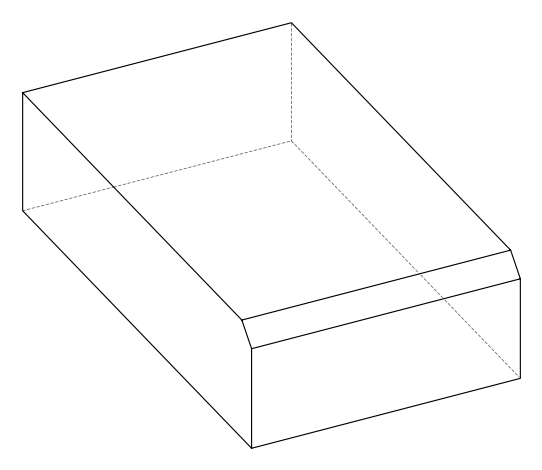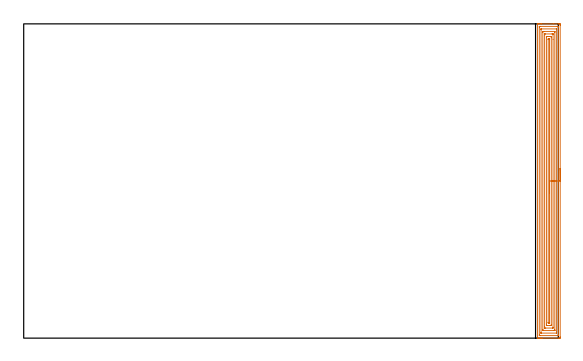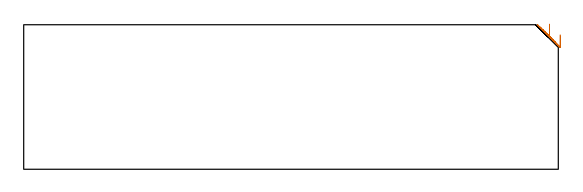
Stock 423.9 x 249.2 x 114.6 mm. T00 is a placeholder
(PLAN: 1 operations, 0 tool changes, 14.2 min)
(1 AREA_MILL | FG_CHAMFER_SURFACE | UGT0205_001 | 14.21 min | 40370 mm3)
(TOOL UGT0205_001 | Chamfer Mill 20 x 3 x 45 deg. | D20 FL50 Z2)
(OP 1 AREA_MILL)
G17 G21 G94 G90
T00 M6
G54
G17 G0 G90 X425.4 Y134.6 S1061 M3
G43 Z124.6 H0
Z106.6
G94 G1 Y134.562 Z105.728 F250.
Y134.448 Z104.864
Y134.259 Z104.012
Y133.997 Z103.18
Y133.663 Z102.374
Y133.26 Z101.6
Y132.792 Z100.864
Y132.26 Z100.172
Y131.671 Z99.529
Y131.028 Z98.94
Y130.336 Z98.409
Y129.6 Z97.94
Y128.826 Z97.537
Y128.02 Z97.203
Y127.188 Z96.941
Y126.336 Z96.752
Y125.472 Z96.638
Y124.6 Z96.6
Y0.935
X425.399 Y0.6 Z96.601
X425.394 Y0.049 Z96.604
X425.392 Y0.008 Z96.606
X424.844 Y0.003 Z97.153
X424.246 Y0. Z97.751
X411.22 Z110.775
X410.622 Z111.372
X410.041 Z111.956
X409.733 Z112.263
X409.152 Z112.845
X408.844 Z113.151
X408.23 Z113.769
X407.784 Z114.215
X407.436 Y0.007 Z114.555
X407.403 Y0.01 Z114.588
X407.4 Y0.154 Z114.6
Y249.046
X407.402 Y249.191 Z114.588
X407.438 Y249.2 Z114.553
X407.784 Z114.215
X408.23 Z113.77
X408.844 Z113.151
X410.041 Z111.956
X410.622 Z111.372
X419.956 Z102.042
X423.956 Z98.042
X424.247 Z97.751
X424.844 Y249.196 Z97.153
X425.391 Y249.192 Z96.606
X425.394 Y249.151 Z96.604
X425.399 Y248.6 Z96.601
X425.4 Y248.042 Z96.6
Y124.6
X423.986 Z98.014
X423.985 Y2.384 Z98.015
X423.984 Y2.356 Z98.016
X423.956 Y2.01 Z98.044
X423.449 Y2.001 Z98.551
X409.733 Y2. Z112.267
X409.226 Y2.002 Z112.774
X408.844 Y2.01 Z113.156
X408.816 Y2.384 Z113.184
X408.815 Y2.414 Z113.185
Y246.816
X408.816 Y246.844 Z113.184
X408.844 Y247.19 Z113.156
X409.351 Y247.199 Z112.649
X423.067 Y247.2 Z98.933
X423.574 Y247.199 Z98.426
X423.956 Y247.19 Z98.044
X423.984 Y246.816 Z98.016
X423.985 Y246.786 Z98.015
X423.986 Y124.6 Z98.014
X422.572 Z99.428
X422.571 Y4.666 Z99.429
X422.569 Y4.169 Z99.431
X422.567 Y4.07 Z99.433
X422.565 Y4.024 Z99.435
X422.558 Y4.01 Z99.442
X422.514 Y4.007 Z99.486
X422.345 Y4.001 Z99.655
X410.454 Z111.546
X410.342 Y4.003 Z111.658
X410.253 Y4.008 Z111.747
X410.234 Y4.011 Z111.766
X410.232 Y4.016 Z111.768
X410.23 Y4.037 Z111.77
X410.229 Y4.169 Z111.771
X410.228 Y4.564 Z111.772
X410.229 Y244.534 Z111.771
X410.23 Y245.031 Z111.77
X410.233 Y245.13 Z111.767
X410.235 Y245.176 Z111.765
X410.242 Y245.19 Z111.758
X410.287 Y245.193 Z111.713
X410.455 Y245.199 Z111.545
X422.346 Z99.654
X422.458 Y245.197 Z99.542
X422.547 Y245.192 Z99.453
X422.566 Y245.189 Z99.434
X422.568 Y245.184 Z99.432
X422.57 Y245.163 Z99.43
X422.571 Y245.031 Z99.429
Y244.636
X422.572 Y124.6 Z99.428
X421.157 Z100.843
Y6.845
X421.155 Y6.087 Z100.845
X421.153 Y6.035 Z100.847
X421.151 Y6.014 Z100.849
X421.135 Y6.01 Z100.865
X421.031 Y6.006 Z100.969
X420.821 Y6.002 Z101.179
X420.4 Y6. Z101.6
X411.961 Y6.001 Z110.039
X411.764 Y6.004 Z110.236
X411.667 Y6.008 Z110.333
X411.649 Y6.011 Z110.351
X411.647 Y6.025 Z110.353
X411.645 Y6.062 Z110.355
X411.643 Y6.713 Z110.357
Y6.845
Y242.355
X411.645 Y243.113 Z110.355
X411.647 Y243.165 Z110.353
X411.649 Y243.186 Z110.351
X411.665 Y243.19 Z110.335
X411.769 Y243.194 Z110.231
X411.979 Y243.198 Z110.021
X412.4 Y243.2 Z109.6
X420.839 Y243.199 Z101.161
X421.036 Y243.196 Z100.964
X421.133 Y243.192 Z100.867
X421.151 Y243.189 Z100.849
X421.153 Y243.175 Z100.847
X421.155 Y243.138 Z100.845
X421.157 Y242.487 Z100.843
Y242.355
Y124.6
X419.743 Z102.257
Y8.629
X419.742 Y8.397 Z102.258
X419.739 Y8.163 Z102.261
X419.736 Y8.017 Z102.264
X419.667 Y8.01 Z102.333
X419.511 Y8.005 Z102.489
X419.248 Y8.001 Z102.752
X413.915 Y8. Z108.085
X413.289 Y8.004 Z108.711
X413.081 Y8.008 Z108.919
X413.068 Y8.009 Z108.932
X413.064 Y8.036 Z108.936
X413.06 Y8.117 Z108.94
X413.058 Y8.241 Z108.942
X413.057 Y8.862 Z108.943
Y240.571
X413.058 Y240.803 Z108.942
X413.061 Y241.037 Z108.939
X413.064 Y241.183 Z108.936
X413.133 Y241.19 Z108.867
X413.289 Y241.195 Z108.711
X413.552 Y241.199 Z108.448
X418.885 Y241.2 Z103.115
X419.511 Y241.196 Z102.489
X419.719 Y241.192 Z102.281
X419.732 Y241.191 Z102.268
X419.736 Y241.164 Z102.264
X419.74 Y241.083 Z102.26
X419.742 Y240.959 Z102.258
X419.743 Y236.947 Z102.257
Y124.6
X418.329 Z103.671
X418.328 Y10.413 Z103.672
X418.326 Y10.114 Z103.674
X418.324 Y10.04 Z103.676
X418.322 Y10.012 Z103.678
X418.282 Y10.009 Z103.718
X418.143 Y10.002 Z103.857
X417.733 Y10.001 Z104.267
X417.256 Y10. Z104.744
X415.478 Z106.522
X415.067 Y10.001 Z106.933
X414.586 Y10.003 Z107.414
X414.493 Y10.01 Z107.507
X414.478 Y10.015 Z107.522
X414.476 Y10.045 Z107.524
X414.473 Y10.117 Z107.527
X414.472 Y10.413 Z107.528
X414.471 Y11.011 Z107.529
X414.472 Y238.787 Z107.528
X414.474 Y239.086 Z107.526
X414.476 Y239.159 Z107.524
X414.478 Y239.188 Z107.522
X414.518 Y239.191 Z107.482
X414.657 Y239.198 Z107.343
X415.067 Y239.199 Z106.933
X415.544 Y239.2 Z106.456
X417.322 Z104.678
X417.733 Y239.199 Z104.267
X418.214 Y239.197 Z103.786
X418.307 Y239.19 Z103.693
X418.322 Y239.185 Z103.678
X418.324 Y239.155 Z103.676
X418.327 Y239.083 Z103.673
X418.328 Y238.787 Z103.672
X418.329 Y238.189 Z103.671
Y124.6
X416.915 Z105.085
X416.914 Y12.197 Z105.086
Y12.128
X416.911 Y12.057 Z105.089
X416.908 Y12.017 Z105.092
X416.892 Y12.01 Z105.108
X416.844 Y12.008 Z105.156
X416.15 Y12.002 Z105.85
X415.956 Y12.007 Z106.044
X415.897 Y12.01 Z106.103
X415.89 Y12.127 Z106.11
X415.887 Y12.197 Z106.113
X415.886 Y12.267 Z106.114
Y237.003
Y237.072
X415.889 Y237.143 Z106.111
X415.892 Y237.183 Z106.108
X415.908 Y237.19 Z106.092
X415.956 Y237.192 Z106.044
X416.65 Y237.198 Z105.35
X416.844 Y237.193 Z105.156
X416.903 Y237.19 Z105.097
X416.91 Y237.073 Z105.09
X416.913 Y237.003 Z105.087
X416.914 Y236.933 Z105.086
X416.915 Y124.6 Z105.085
Y123.728 Z105.123
Y122.863 Z105.237
Y122.012 Z105.426
Y121.18 Z105.688
Y120.374 Z106.022
Y119.6 Z106.425
Y118.864 Z106.894
Y118.172 Z107.425
Y117.529 Z108.014
Y116.94 Z108.657
Y116.408 Z109.35
Y115.94 Z110.085
Y115.537 Z110.859
Y115.203 Z111.665
Y114.941 Z112.497
Y114.752 Z113.349
Y114.638 Z114.214
Y114.6 Z115.085
G0 Z124.6
M5
M2
